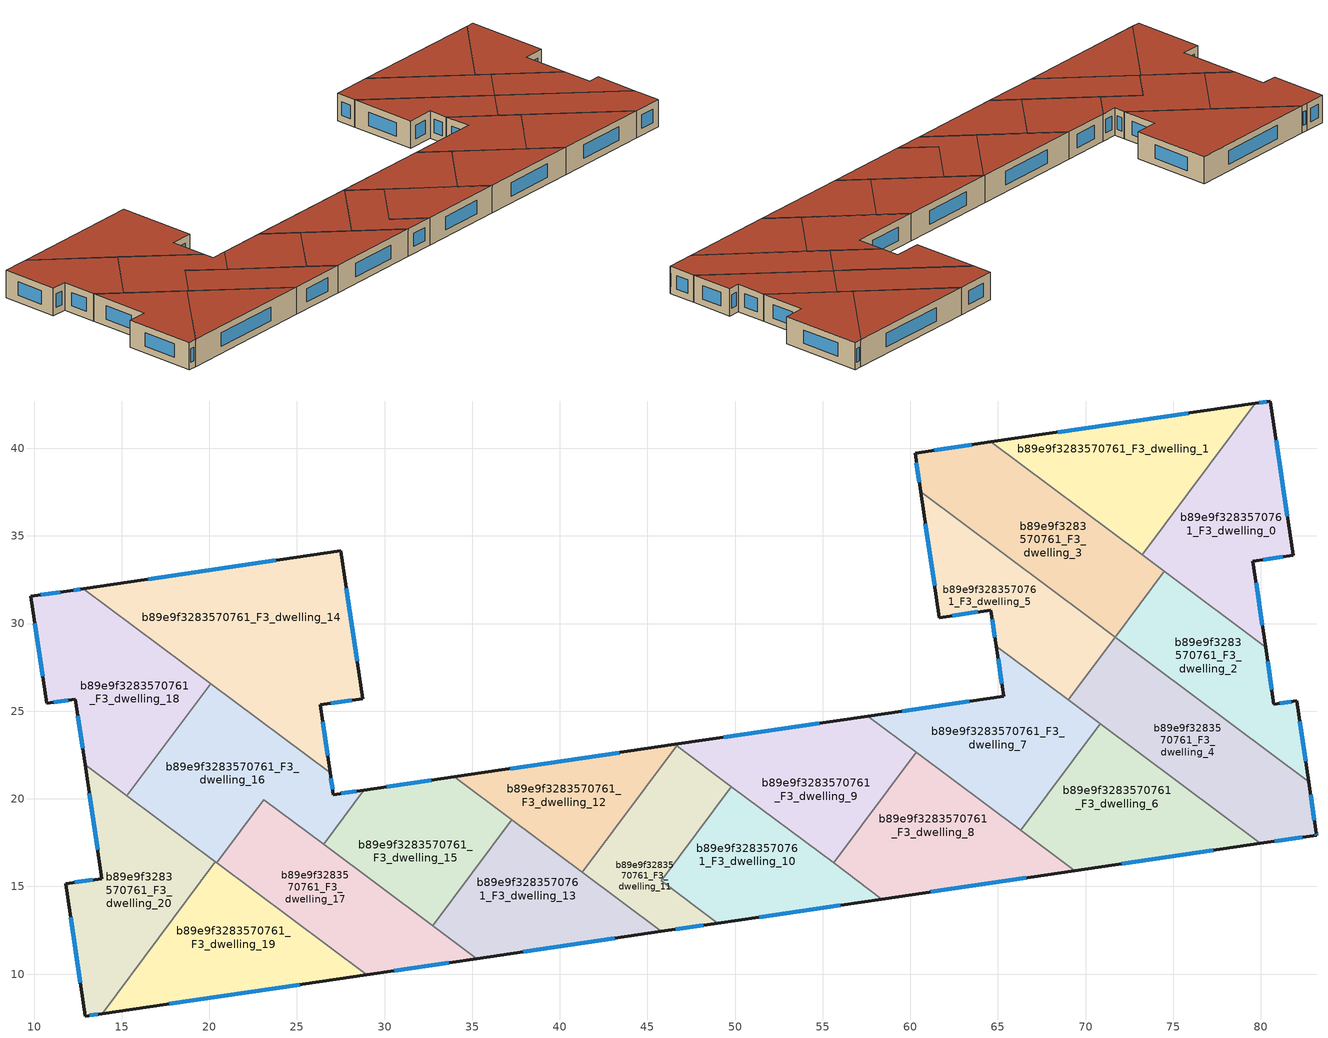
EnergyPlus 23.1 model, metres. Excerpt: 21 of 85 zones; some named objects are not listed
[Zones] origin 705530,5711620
b89e9f3283570761_F3_dwelling_0
 floor to b89e9f3283570761_F2_dwelling_0 (EU_floor_Construction): 80.55,42.7 81.84,33.9 79.54,33.56 80.27,28.66 73.22,33.92 79.68,42.57 z9
 wall outside (EU_wall_Construction): 80.27,28.66 79.54,33.56 81.84,33.9 80.55,42.7 79.68,42.57 z9:12
 wall to b89e9f3283570761_F3_dwelling_1 (EU_wall_Construction): 79.68,42.57 73.22,33.92 z9:12
 wall to b89e9f3283570761_F3_dwelling_2 (EU_wall_Construction): 74.49,32.98 80.27,28.66 z9:12
 wall to b89e9f3283570761_F3_dwelling_3 (EU_wall_Construction): 73.22,33.92 74.49,32.98 z9:12
 window (EU_Window_Construction): 80.33,42.67 79.9,42.61 / 81.51,36.13 80.87,40.48 / 80.12,33.65 81.26,33.81 / 80.08,29.9 79.73,32.32 z9.76:11.24
 roof outside (EU_roof_Construction): 80.27,28.66 79.54,33.56 81.84,33.9 80.55,42.7 79.68,42.57 73.22,33.92 z12
b89e9f3283570761_F3_dwelling_1
 floor to b89e9f3283570761_F2_dwelling_1 (EU_floor_Construction): 79.68,42.57 73.22,33.92 64.59,40.36 z9
 wall outside (EU_wall_Construction): 79.68,42.57 64.59,40.36 z9:12
 wall to b89e9f3283570761_F3_dwelling_3 (EU_wall_Construction): 64.59,40.36 73.22,33.92 z9:12
 window (EU_Window_Construction): 75.86,42.02 68.41,40.92 z9.76:11.24
 roof outside (EU_roof_Construction): 73.22,33.92 79.68,42.57 64.59,40.36 z12
b89e9f3283570761_F3_dwelling_10
 floor to b89e9f3283570761_F2_dwelling_10 (EU_floor_Construction): 58.38,14.29 49.01,12.91 45.78,15.32 49.79,20.7 z9
 wall outside (EU_wall_Construction): 49.01,12.91 58.38,14.29 z9:12
 wall to b89e9f3283570761_F3_dwelling_11 (EU_wall_Construction): 49.79,20.7 45.78,15.32 49.01,12.91 z9:12
 wall to b89e9f3283570761_F3_dwelling_9 (EU_wall_Construction): 55.62,16.34 49.79,20.7 z9:12
 wall to b89e9f3283570761_F3_dwelling_8 (EU_wall_Construction): 58.38,14.29 55.62,16.34 z9:12
 window (EU_Window_Construction): 51.37,13.26 56.01,13.94 z9.76:11.24
 roof outside (EU_roof_Construction): 58.38,14.29 49.79,20.7 45.78,15.32 49.01,12.91 z12
b89e9f3283570761_F3_dwelling_11
 floor to b89e9f3283570761_F2_dwelling_11 (EU_floor_Construction): 49.79,20.7 45.78,15.32 49.01,12.91 45.79,12.44 41.29,15.8 46.67,23.02 z9
 wall outside (EU_wall_Construction): 45.79,12.44 49.01,12.91 z9:12
 wall to b89e9f3283570761_F3_dwelling_12 (EU_wall_Construction): 46.67,23.02 41.29,15.8 z9:12
 wall to b89e9f3283570761_F3_dwelling_13 (EU_wall_Construction): 41.29,15.8 45.79,12.44 z9:12
 wall to b89e9f3283570761_F3_dwelling_9 (EU_wall_Construction): 49.79,20.7 46.67,23.02 z9:12
 window (EU_Window_Construction): 46.61,12.56 48.19,12.79 z9.76:11.24
 roof outside (EU_roof_Construction): 49.01,12.91 45.78,15.32 49.79,20.7 46.67,23.02 41.29,15.8 45.79,12.44 z12
b89e9f3283570761_F3_dwelling_12
 floor to b89e9f3283570761_F2_dwelling_12 (EU_floor_Construction): 46.67,23.02 41.29,15.8 33.98,21.26 46.56,23.1 z9
 wall outside (EU_wall_Construction): 46.56,23.1 33.98,21.26 z9:12
 wall to b89e9f3283570761_F3_dwelling_15 (EU_wall_Construction): 33.98,21.26 37.27,18.8 z9:12
 wall to b89e9f3283570761_F3_dwelling_13 (EU_wall_Construction): 37.27,18.8 41.28,15.8 z9:12
 wall to b89e9f3283570761_F3_dwelling_9 (EU_wall_Construction): 46.67,23.02 46.56,23.1 z9:12
 window (EU_Window_Construction): 43.38,22.64 37.16,21.72 z9.76:11.24
 roof outside (EU_roof_Construction): 41.29,15.8 46.67,23.02 46.56,23.1 33.98,21.26 z12
b89e9f3283570761_F3_dwelling_13
 floor to b89e9f3283570761_F2_dwelling_13 (EU_floor_Construction): 45.79,12.44 35.26,10.89 32.76,12.76 37.27,18.8 z9
 wall outside (EU_wall_Construction): 35.26,10.89 45.79,12.44 z9:12
 wall to b89e9f3283570761_F3_dwelling_15 (EU_wall_Construction): 37.27,18.8 32.76,12.76 z9:12
 wall to b89e9f3283570761_F3_dwelling_17 (EU_wall_Construction): 32.76,12.76 35.26,10.89 z9:12
 window (EU_Window_Construction): 37.93,11.28 43.13,12.05 z9.76:11.24
 roof outside (EU_roof_Construction): 45.79,12.44 37.27,18.8 32.76,12.76 35.26,10.89 z12
b89e9f3283570761_F3_dwelling_14
 floor to b89e9f3283570761_F2_dwelling_14 (EU_floor_Construction): 27.5,34.15 28.74,25.72 26.32,25.37 26.89,21.49 12.82,32 z9
 wall outside (EU_wall_Construction): 26.89,21.49 26.32,25.37 28.74,25.72 27.5,34.15 12.82,32 z9:12
 wall to b89e9f3283570761_F3_dwelling_18 (EU_wall_Construction): 12.82,32 20.08,26.57 z9:12
 wall to b89e9f3283570761_F3_dwelling_16 (EU_wall_Construction): 20.08,26.57 26.89,21.49 z9:12
 window (EU_Window_Construction): 28.43,27.85 27.81,32.02 / 26.93,25.46 28.13,25.63 / 26.75,22.47 26.46,24.39 / 23.79,33.6 16.53,32.54 z9.76:11.24
 roof outside (EU_roof_Construction): 26.89,21.49 26.32,25.37 28.74,25.72 27.5,34.15 12.82,32 z12
b89e9f3283570761_F3_dwelling_15
 floor to b89e9f3283570761_F2_dwelling_15 (EU_floor_Construction): 37.27,18.8 32.76,12.76 26.52,17.42 28.82,20.5 33.98,21.26 z9
 wall outside (EU_wall_Construction): 33.98,21.26 28.82,20.5 z9:12
 wall to b89e9f3283570761_F3_dwelling_16 (EU_wall_Construction): 28.82,20.5 26.52,17.42 z9:12
 wall to b89e9f3283570761_F3_dwelling_17 (EU_wall_Construction): 26.52,17.42 32.76,12.76 z9:12
 window (EU_Window_Construction): 32.68,21.07 30.13,20.69 z9.76:11.24
 roof outside (EU_roof_Construction): 32.76,12.76 37.27,18.8 33.98,21.26 28.82,20.5 26.52,17.42 z12
b89e9f3283570761_F3_dwelling_16
 floor to b89e9f3283570761_F2_dwelling_16 (EU_floor_Construction): 26.89,21.49 27.08,20.24 28.82,20.5 26.52,17.42 23.12,19.96 20.43,16.35 15.3,20.17 20.08,26.58 z9
 wall outside (EU_wall_Construction): 28.82,20.5 27.08,20.24 26.89,21.49 z9:12
 wall to b89e9f3283570761_F3_dwelling_17 (EU_wall_Construction): 20.43,16.35 23.12,19.96 26.52,17.42 z9:12
 wall to b89e9f3283570761_F3_dwelling_18 (EU_wall_Construction): 20.08,26.58 15.3,20.17 z9:12
 wall to b89e9f3283570761_F3_dwelling_20 (EU_wall_Construction): 15.3,20.17 20.35,16.4 z9:12
 wall to b89e9f3283570761_F3_dwelling_19 (EU_wall_Construction): 20.35,16.4 20.43,16.35 z9:12
 window (EU_Window_Construction): 27.03,20.56 26.94,21.17 / 28.38,20.44 27.52,20.31 z9.76:11.24
 roof outside (EU_roof_Construction): 26.52,17.42 28.82,20.5 27.08,20.24 26.89,21.49 20.08,26.58 15.3,20.17 20.43,16.35 23.12,19.96 z12
b89e9f3283570761_F3_dwelling_17
 floor to b89e9f3283570761_F2_dwelling_17 (EU_floor_Construction): 35.26,10.89 28.97,9.97 20.43,16.35 23.12,19.96 z9
 wall outside (EU_wall_Construction): 28.97,9.97 35.26,10.89 z9:12
 wall to b89e9f3283570761_F3_dwelling_19 (EU_wall_Construction): 20.43,16.35 28.97,9.97 z9:12
 window (EU_Window_Construction): 30.56,10.2 33.67,10.66 z9.76:11.24
 roof outside (EU_roof_Construction): 35.26,10.89 23.12,19.96 20.43,16.35 28.97,9.97 z12
b89e9f3283570761_F3_dwelling_18
 floor to b89e9f3283570761_F2_dwelling_18 (EU_floor_Construction): 20.08,26.58 15.3,20.17 12.91,21.96 12.36,25.68 10.72,25.45 9.82,31.55 12.07,31.89 12.82,32 z9
 wall outside (EU_wall_Construction): 12.82,32 12.07,31.89 9.82,31.55 10.72,25.45 12.36,25.68 12.91,21.96 z9:12
 wall to b89e9f3283570761_F3_dwelling_20 (EU_wall_Construction): 12.91,21.96 15.3,20.18 z9:12
 window (EU_Window_Construction): 11.13,25.51 11.95,25.62 / 10.05,30.01 10.49,26.99 / 11.5,31.8 10.39,31.63 / 12.63,31.97 12.26,31.91 / 12.5,24.74 12.77,22.9 z9.76:11.24
 roof outside (EU_roof_Construction): 15.3,20.17 20.08,26.58 12.82,32 12.07,31.89 9.82,31.55 10.72,25.45 12.36,25.68 12.91,21.96 z12
b89e9f3283570761_F3_dwelling_19
 floor to b89e9f3283570761_F2_dwelling_19 (EU_floor_Construction): 28.97,9.97 13.89,7.75 20.35,16.41 z9
 wall outside (EU_wall_Construction): 13.89,7.75 28.97,9.97 z9:12
 wall to b89e9f3283570761_F3_dwelling_20 (EU_wall_Construction): 20.35,16.41 13.89,7.75 z9:12
 window (EU_Window_Construction): 17.71,8.31 25.16,9.41 z9.76:11.24
 roof outside (EU_roof_Construction): 28.97,9.97 20.35,16.41 13.89,7.75 z12
b89e9f3283570761_F3_dwelling_2
 floor to b89e9f3283570761_F2_dwelling_2 (EU_floor_Construction): 80.27,28.66 80.75,25.4 82.05,25.6 82.73,20.98 71.69,29.23 74.49,32.98 z9
 wall outside (EU_wall_Construction): 82.73,20.98 82.05,25.6 80.75,25.4 80.27,28.66 z9:12
 wall to b89e9f3283570761_F3_dwelling_4 (EU_wall_Construction): 71.69,29.23 82.73,20.98 z9:12
 wall to b89e9f3283570761_F3_dwelling_3 (EU_wall_Construction): 74.49,32.98 71.69,29.23 z9:12
 window (EU_Window_Construction): 80.63,26.23 80.39,27.84 / 81.72,25.55 81.08,25.45 / 82.56,22.15 82.23,24.43 z9.76:11.24
 roof outside (EU_roof_Construction): 82.73,20.98 82.05,25.6 80.75,25.4 80.27,28.66 74.49,32.98 71.69,29.23 z12
b89e9f3283570761_F3_dwelling_20
 floor to b89e9f3283570761_F2_dwelling_20 (EU_floor_Construction): 20.35,16.41 13.89,7.75 12.93,7.61 11.82,15.16 13.88,15.46 12.91,21.96 z9
 wall outside (EU_wall_Construction): 12.91,21.96 13.88,15.46 11.82,15.16 12.93,7.61 13.89,7.75 z9:12
 window (EU_Window_Construction): 13.17,7.65 13.65,7.72 / 12.1,13.25 12.65,9.52 / 13.36,15.38 12.34,15.23 / 13.16,20.31 13.63,17.1 z9.76:11.24
 roof outside (EU_roof_Construction): 13.89,7.75 20.35,16.41 12.91,21.96 13.88,15.46 11.82,15.16 12.93,7.61 z12
b89e9f3283570761_F3_dwelling_3
 floor to b89e9f3283570761_F2_dwelling_3 (EU_floor_Construction): 74.49,32.98 71.69,29.23 60.6,37.51 60.27,39.73 64.59,40.36 z9
 wall outside (EU_wall_Construction): 64.59,40.36 60.27,39.73 60.6,37.51 z9:12
 wall to b89e9f3283570761_F3_dwelling_5 (EU_wall_Construction): 60.6,37.51 70.3,30.26 71.68,29.22 z9:12
 window (EU_Window_Construction): 60.35,39.17 60.51,38.07 / 63.5,40.2 61.36,39.89 z9.76:11.24
 roof outside (EU_roof_Construction): 71.69,29.23 74.49,32.98 64.59,40.36 60.27,39.73 60.6,37.51 z12
b89e9f3283570761_F3_dwelling_4
 floor to b89e9f3283570761_F2_dwelling_4 (EU_floor_Construction): 82.73,20.98 83.17,18.03 83.18,17.93 79.97,17.46 69.01,25.64 71.69,29.23 z9
 wall outside (EU_wall_Construction): 79.97,17.46 83.18,17.93 83.17,18.03 82.73,20.98 z9:12
 wall to b89e9f3283570761_F3_dwelling_6 (EU_wall_Construction): 70.82,24.29 79.97,17.46 z9:12
 wall to b89e9f3283570761_F3_dwelling_5 (EU_wall_Construction): 71.68,29.22 69.01,25.64 z9:12
 wall to b89e9f3283570761_F3_dwelling_7 (EU_wall_Construction): 69.01,25.64 70.82,24.29 z9:12
 window (EU_Window_Construction): 83.06,18.78 82.84,20.24 / 83.18,17.96 83.17,18.01 / 80.78,17.58 82.37,17.81 z9.76:11.24
 roof outside (EU_roof_Construction): 83.18,17.93 83.17,18.03 82.73,20.98 71.69,29.23 69.01,25.64 79.97,17.46 z12
b89e9f3283570761_F3_dwelling_5
 floor to b89e9f3283570761_F2_dwelling_5 (EU_floor_Construction): 70.3,30.26 71.69,29.22 69.01,25.64 64.91,28.71 64.6,30.77 61.65,30.34 60.6,37.51 z9
 wall outside (EU_wall_Construction): 60.6,37.51 61.65,30.34 64.6,30.77 64.91,28.71 z9:12
 wall to b89e9f3283570761_F3_dwelling_7 (EU_wall_Construction): 64.91,28.71 69.01,25.64 z9:12
 window (EU_Window_Construction): 64.68,30.25 64.83,29.23 / 62.4,30.45 63.85,30.66 / 60.86,35.7 61.38,32.15 z9.76:11.24
 roof outside (EU_roof_Construction): 69.01,25.64 71.69,29.22 70.3,30.26 60.6,37.51 61.65,30.34 64.6,30.77 64.91,28.71 z12
b89e9f3283570761_F3_dwelling_6
 floor to b89e9f3283570761_F2_dwelling_6 (EU_floor_Construction): 79.97,17.46 69.39,15.9 66.29,18.22 70.82,24.29 z9
 wall outside (EU_wall_Construction): 69.39,15.9 79.97,17.46 z9:12
 wall to b89e9f3283570761_F3_dwelling_7 (EU_wall_Construction): 70.82,24.29 66.29,18.22 z9:12
 wall to b89e9f3283570761_F3_dwelling_8 (EU_wall_Construction): 66.29,18.22 69.39,15.9 z9:12
 window (EU_Window_Construction): 72.07,16.3 77.3,17.06 z9.76:11.24
 roof outside (EU_roof_Construction): 79.97,17.46 70.82,24.29 66.29,18.22 69.39,15.9 z12
b89e9f3283570761_F3_dwelling_7
 floor to b89e9f3283570761_F2_dwelling_7 (EU_floor_Construction): 70.82,24.29 66.29,18.22 57.58,24.72 65.33,25.86 64.91,28.71 z9
 wall outside (EU_wall_Construction): 64.91,28.71 65.33,25.86 57.58,24.72 z9:12
 wall to b89e9f3283570761_F3_dwelling_9 (EU_wall_Construction): 57.58,24.72 60.34,22.66 z9:12
 wall to b89e9f3283570761_F3_dwelling_8 (EU_wall_Construction): 60.34,22.66 66.29,18.22 z9:12
 window (EU_Window_Construction): 65.01,27.99 65.22,26.58 / 63.37,25.57 59.54,25.01 z9.76:11.24
 roof outside (EU_roof_Construction): 66.29,18.22 70.82,24.29 64.91,28.71 65.33,25.86 57.58,24.72 z12
b89e9f3283570761_F3_dwelling_8
 floor to b89e9f3283570761_F2_dwelling_8 (EU_floor_Construction): 69.39,15.9 58.38,14.29 55.62,16.34 60.33,22.66 z9
 wall outside (EU_wall_Construction): 58.38,14.29 69.39,15.9 z9:12
 wall to b89e9f3283570761_F3_dwelling_9 (EU_wall_Construction): 60.33,22.66 55.62,16.34 z9:12
 window (EU_Window_Construction): 61.16,14.69 66.6,15.49 z9.76:11.24
 roof outside (EU_roof_Construction): 69.39,15.9 60.33,22.66 55.62,16.34 58.38,14.29 z12
b89e9f3283570761_F3_dwelling_9
 floor to b89e9f3283570761_F2_dwelling_9 (EU_floor_Construction): 60.33,22.66 55.62,16.34 46.56,23.1 57.58,24.72 z9
 wall outside (EU_wall_Construction): 57.58,24.72 46.56,23.1 z9:12
 window (EU_Window_Construction): 54.79,24.31 49.35,23.51 z9.76:11.24
 roof outside (EU_roof_Construction): 55.62,16.34 60.33,22.66 57.58,24.72 46.56,23.1 z12
[Building]
EU S2 Campaign: North Axis=0; Terrain=City; Solar Distribution=FullExterior
[Site:Location]
London: Latitude=51.5; Longitude=-0.5; Time Zone=0; Elevation=25
[SizingPeriod:WeatherFileDays]
AnnualSizingPeriod: Begin Month=1; Begin Day of Month=1; End Month=12; End Day of Month=31; Day of Week for Start Day=Monday; Use Weather File Daylight Saving Period=No; Use Weather File Rain and Snow Indicators=No
[MATERIAL]
EU_InternalMass_Material: Roughness=MediumRough; Thickness=0.1; Conductivity=1; Density=1800; Specific Heat=900; Thermal Absorptance=0.9; Solar Absorptance=0.7; Visible Absorptance=0.7
[MATERIAL:NOMASS] Roughness=MediumRough; Thermal Absorptance=0.9; Solar Absorptance=0.7; Visible Absorptance=0.7
Name | Thermal Resistance
EU_wall_NoMass | 0.655885
EU_roof_NoMass | 2.70553
EU_floor_NoMass | 2.16442
[WINDOWMATERIAL:SIMPLEGLAZINGSYSTEM]
EU_Window_SimpleGlazing: UFactor=2.91071; Solar Heat Gain Coefficient=0.76; Visible Transmittance=0.76
[CONSTRUCTION]
EU_wall_Construction: EU_wall_NoMass
EU_roof_Construction: EU_roof_NoMass
EU_floor_Construction: EU_floor_NoMass
EU_Window_Construction: EU_Window_SimpleGlazing
EU_InternalMass_Construction: EU_InternalMass_Material
[ZONE] Type=1; Multiplier=1; Ceiling Height=autocalculate; Floor Area=autocalculate; Part of Total Floor Area=Yes
Name | Volume
b89e9f3283570761_F3_dwelling_0 | 174.327
b89e9f3283570761_F3_dwelling_1 | 174.316
b89e9f3283570761_F3_dwelling_10 | 148.386
b89e9f3283570761_F3_dwelling_11 | 125.028
b89e9f3283570761_F3_dwelling_12 | 125.012
b89e9f3283570761_F3_dwelling_13 | 155.695
b89e9f3283570761_F3_dwelling_14 | 293.762
b89e9f3283570761_F3_dwelling_15 | 155.704
b89e9f3283570761_F3_dwelling_16 | 195.464
b89e9f3283570761_F3_dwelling_17 | 174.323
b89e9f3283570761_F3_dwelling_18 | 195.461
b89e9f3283570761_F3_dwelling_19 | 174.329
b89e9f3283570761_F3_dwelling_2 | 149.977
b89e9f3283570761_F3_dwelling_20 | 174.321
b89e9f3283570761_F3_dwelling_3 | 198.524
b89e9f3283570761_F3_dwelling_4 | 199.452
b89e9f3283570761_F3_dwelling_5 | 150.392
b89e9f3283570761_F3_dwelling_6 | 173.719
b89e9f3283570761_F3_dwelling_7 | 173.716
b89e9f3283570761_F3_dwelling_8 | 174.324
b89e9f3283570761_F3_dwelling_9 | 174.305
[INTERNALMASS] Construction=EU_InternalMass_Construction
Name | Zone or ZoneList | Surface Area
b89e9f3283570761_F3_dwelling_0_EU_InternalMass | b89e9f3283570761_F3_dwelling_0 | 58.1088
b89e9f3283570761_F3_dwelling_1_EU_InternalMass | b89e9f3283570761_F3_dwelling_1 | 58.1073
b89e9f3283570761_F3_dwelling_2_EU_InternalMass | b89e9f3283570761_F3_dwelling_2 | 50.0302
b89e9f3283570761_F3_dwelling_3_EU_InternalMass | b89e9f3283570761_F3_dwelling_3 | 66.1739
b89e9f3283570761_F3_dwelling_4_EU_InternalMass | b89e9f3283570761_F3_dwelling_4 | 66.4837
b89e9f3283570761_F3_dwelling_5_EU_InternalMass | b89e9f3283570761_F3_dwelling_5 | 50.1363
b89e9f3283570761_F3_dwelling_6_EU_InternalMass | b89e9f3283570761_F3_dwelling_6 | 57.9041
b89e9f3283570761_F3_dwelling_7_EU_InternalMass | b89e9f3283570761_F3_dwelling_7 | 57.9049
b89e9f3283570761_F3_dwelling_8_EU_InternalMass | b89e9f3283570761_F3_dwelling_8 | 58.1085
b89e9f3283570761_F3_dwelling_9_EU_InternalMass | b89e9f3283570761_F3_dwelling_9 | 58.104
b89e9f3283570761_F3_dwelling_10_EU_InternalMass | b89e9f3283570761_F3_dwelling_10 | 49.4636
b89e9f3283570761_F3_dwelling_11_EU_InternalMass | b89e9f3283570761_F3_dwelling_11 | 41.6757
b89e9f3283570761_F3_dwelling_12_EU_InternalMass | b89e9f3283570761_F3_dwelling_12 | 41.6721
b89e9f3283570761_F3_dwelling_13_EU_InternalMass | b89e9f3283570761_F3_dwelling_13 | 51.8978
b89e9f3283570761_F3_dwelling_14_EU_InternalMass | b89e9f3283570761_F3_dwelling_14 | 97.9169
b89e9f3283570761_F3_dwelling_15_EU_InternalMass | b89e9f3283570761_F3_dwelling_15 | 51.9023
b89e9f3283570761_F3_dwelling_16_EU_InternalMass | b89e9f3283570761_F3_dwelling_16 | 65.1546
b89e9f3283570761_F3_dwelling_17_EU_InternalMass | b89e9f3283570761_F3_dwelling_17 | 58.1075
b89e9f3283570761_F3_dwelling_18_EU_InternalMass | b89e9f3283570761_F3_dwelling_18 | 65.1526
b89e9f3283570761_F3_dwelling_19_EU_InternalMass | b89e9f3283570761_F3_dwelling_19 | 58.1125
b89e9f3283570761_F3_dwelling_20_EU_InternalMass | b89e9f3283570761_F3_dwelling_20 | 58.1061
[OTHEREQUIPMENT] Fuel Type=Electricity; Design Level Calculation Method=Watts/Area; Power per Zone Floor Area=1; Fraction Latent=0; Fraction Radiant=0; Fraction Lost=0; Carbon Dioxide Generation Rate=0; EndUse Subcategory=EU_Step8_InternalGains
Name | Zone or ZoneList or Space or SpaceList | Schedule
EU_Step8_InternalGain_b89e9f3283570761_F3_dwelling_0_f000 | b89e9f3283570761_F3_dwelling_0 | EU_Step8_GainSchedule_b89e9f3283570761_F3_dwelling_0_f000
EU_Step8_InternalGain_b89e9f3283570761_F3_dwelling_1_f000 | b89e9f3283570761_F3_dwelling_1 | EU_Step8_GainSchedule_b89e9f3283570761_F3_dwelling_1_f000
EU_Step8_InternalGain_b89e9f3283570761_F3_dwelling_2_f000 | b89e9f3283570761_F3_dwelling_2 | EU_Step8_GainSchedule_b89e9f3283570761_F3_dwelling_2_f000
EU_Step8_InternalGain_b89e9f3283570761_F3_dwelling_3_f000 | b89e9f3283570761_F3_dwelling_3 | EU_Step8_GainSchedule_b89e9f3283570761_F3_dwelling_3_f000
EU_Step8_InternalGain_b89e9f3283570761_F3_dwelling_4_f000 | b89e9f3283570761_F3_dwelling_4 | EU_Step8_GainSchedule_b89e9f3283570761_F3_dwelling_4_f000
EU_Step8_InternalGain_b89e9f3283570761_F3_dwelling_5_f000 | b89e9f3283570761_F3_dwelling_5 | EU_Step8_GainSchedule_b89e9f3283570761_F3_dwelling_5_f000
EU_Step8_InternalGain_b89e9f3283570761_F3_dwelling_6_f000 | b89e9f3283570761_F3_dwelling_6 | EU_Step8_GainSchedule_b89e9f3283570761_F3_dwelling_6_f000
EU_Step8_InternalGain_b89e9f3283570761_F3_dwelling_7_f000 | b89e9f3283570761_F3_dwelling_7 | EU_Step8_GainSchedule_b89e9f3283570761_F3_dwelling_7_f000
EU_Step8_InternalGain_b89e9f3283570761_F3_dwelling_8_f000 | b89e9f3283570761_F3_dwelling_8 | EU_Step8_GainSchedule_b89e9f3283570761_F3_dwelling_8_f000
EU_Step8_InternalGain_b89e9f3283570761_F3_dwelling_9_f000 | b89e9f3283570761_F3_dwelling_9 | EU_Step8_GainSchedule_b89e9f3283570761_F3_dwelling_9_f000
EU_Step8_InternalGain_b89e9f3283570761_F3_dwelling_10_f000 | b89e9f3283570761_F3_dwelling_10 | EU_Step8_GainSchedule_b89e9f3283570761_F3_dwelling_10_f000
EU_Step8_InternalGain_b89e9f3283570761_F3_dwelling_11_f000 | b89e9f3283570761_F3_dwelling_11 | EU_Step8_GainSchedule_b89e9f3283570761_F3_dwelling_11_f000
EU_Step8_InternalGain_b89e9f3283570761_F3_dwelling_12_f000 | b89e9f3283570761_F3_dwelling_12 | EU_Step8_GainSchedule_b89e9f3283570761_F3_dwelling_12_f000
EU_Step8_InternalGain_b89e9f3283570761_F3_dwelling_13_f000 | b89e9f3283570761_F3_dwelling_13 | EU_Step8_GainSchedule_b89e9f3283570761_F3_dwelling_13_f000
EU_Step8_InternalGain_b89e9f3283570761_F3_dwelling_14_f000 | b89e9f3283570761_F3_dwelling_14 | EU_Step8_GainSchedule_b89e9f3283570761_F3_dwelling_14_f000
EU_Step8_InternalGain_b89e9f3283570761_F3_dwelling_15_f000 | b89e9f3283570761_F3_dwelling_15 | EU_Step8_GainSchedule_b89e9f3283570761_F3_dwelling_15_f000
EU_Step8_InternalGain_b89e9f3283570761_F3_dwelling_16_f000 | b89e9f3283570761_F3_dwelling_16 | EU_Step8_GainSchedule_b89e9f3283570761_F3_dwelling_16_f000
EU_Step8_InternalGain_b89e9f3283570761_F3_dwelling_17_f000 | b89e9f3283570761_F3_dwelling_17 | EU_Step8_GainSchedule_b89e9f3283570761_F3_dwelling_17_f000
EU_Step8_InternalGain_b89e9f3283570761_F3_dwelling_18_f000 | b89e9f3283570761_F3_dwelling_18 | EU_Step8_GainSchedule_b89e9f3283570761_F3_dwelling_18_f000
EU_Step8_InternalGain_b89e9f3283570761_F3_dwelling_19_f000 | b89e9f3283570761_F3_dwelling_19 | EU_Step8_GainSchedule_b89e9f3283570761_F3_dwelling_19_f000
EU_Step8_InternalGain_b89e9f3283570761_F3_dwelling_20_f000 | b89e9f3283570761_F3_dwelling_20 | EU_Step8_GainSchedule_b89e9f3283570761_F3_dwelling_20_f000
[ZONEVENTILATION:DESIGNFLOWRATE] Schedule=EU_AlwaysOn; Design Flow Rate Calculation Method=AirChanges/Hour; Air Changes per Hour=0.462017; Ventilation Type=Natural; Fan Pressure Rise=0; Fan Total Efficiency=1; Constant Term Coefficient=1; Temperature Term Coefficient=0; Velocity Term Coefficient=0; Velocity Squared Term Coefficient=0; Minimum Indoor Temperature=-100; Maximum Indoor Temperature=100; Delta Temperature=-100; Minimum Outdoor Temperature=-100; Maximum Outdoor Temperature=100; Maximum Wind Speed=40
Name | Zone or ZoneList or Space or SpaceList
EU_ConstantAir_b89e9f3283570761_F3_dwelling_0 | b89e9f3283570761_F3_dwelling_0
EU_ConstantAir_b89e9f3283570761_F3_dwelling_1 | b89e9f3283570761_F3_dwelling_1
EU_ConstantAir_b89e9f3283570761_F3_dwelling_2 | b89e9f3283570761_F3_dwelling_2
EU_ConstantAir_b89e9f3283570761_F3_dwelling_3 | b89e9f3283570761_F3_dwelling_3
EU_ConstantAir_b89e9f3283570761_F3_dwelling_4 | b89e9f3283570761_F3_dwelling_4
EU_ConstantAir_b89e9f3283570761_F3_dwelling_5 | b89e9f3283570761_F3_dwelling_5
EU_ConstantAir_b89e9f3283570761_F3_dwelling_6 | b89e9f3283570761_F3_dwelling_6
EU_ConstantAir_b89e9f3283570761_F3_dwelling_7 | b89e9f3283570761_F3_dwelling_7
EU_ConstantAir_b89e9f3283570761_F3_dwelling_8 | b89e9f3283570761_F3_dwelling_8
EU_ConstantAir_b89e9f3283570761_F3_dwelling_9 | b89e9f3283570761_F3_dwelling_9
EU_ConstantAir_b89e9f3283570761_F3_dwelling_10 | b89e9f3283570761_F3_dwelling_10
EU_ConstantAir_b89e9f3283570761_F3_dwelling_11 | b89e9f3283570761_F3_dwelling_11
EU_ConstantAir_b89e9f3283570761_F3_dwelling_12 | b89e9f3283570761_F3_dwelling_12
EU_ConstantAir_b89e9f3283570761_F3_dwelling_13 | b89e9f3283570761_F3_dwelling_13
EU_ConstantAir_b89e9f3283570761_F3_dwelling_14 | b89e9f3283570761_F3_dwelling_14
EU_ConstantAir_b89e9f3283570761_F3_dwelling_15 | b89e9f3283570761_F3_dwelling_15
EU_ConstantAir_b89e9f3283570761_F3_dwelling_16 | b89e9f3283570761_F3_dwelling_16
EU_ConstantAir_b89e9f3283570761_F3_dwelling_17 | b89e9f3283570761_F3_dwelling_17
EU_ConstantAir_b89e9f3283570761_F3_dwelling_18 | b89e9f3283570761_F3_dwelling_18
EU_ConstantAir_b89e9f3283570761_F3_dwelling_19 | b89e9f3283570761_F3_dwelling_19
EU_ConstantAir_b89e9f3283570761_F3_dwelling_20 | b89e9f3283570761_F3_dwelling_20
[HVACTEMPLATE:ZONE:IDEALLOADSAIRSYSTEM] System Availability Schedule=EU_AlwaysOn; Maximum Heating Supply Air Temperature=50; Minimum Cooling Supply Air Temperature=13; Maximum Heating Supply Air Humidity Ratio=0.0156; Minimum Cooling Supply Air Humidity Ratio=0.0077; Heating Limit=NoLimit; Cooling Limit=NoLimit; Heating Availability Schedule=EU_AlwaysOn; Cooling Availability Schedule=EU_CoolingOff; Dehumidification Control Type=ConstantSensibleHeatRatio; Cooling Sensible Heat Ratio=0.7; Dehumidification Setpoint=60; Humidification Control Type=None; Humidification Setpoint=30; Outdoor Air Method=None; Outdoor Air Flow Rate per Person=0.00944; Outdoor Air Flow Rate per Zone Floor Area=0; Outdoor Air Flow Rate per Zone=0; Demand Controlled Ventilation Type=None; Outdoor Air Economizer Type=NoEconomizer; Heat Recovery Type=None; Sensible Heat Recovery Effectiveness=0.7; Latent Heat Recovery Effectiveness=0.65
Name | Template Thermostat
b89e9f3283570761_F3_dwelling_0 | EU_HeatOnly_b89e9f3283570761_F3_dwelling_0
b89e9f3283570761_F3_dwelling_1 | EU_HeatOnly_b89e9f3283570761_F3_dwelling_1
b89e9f3283570761_F3_dwelling_2 | EU_HeatOnly_b89e9f3283570761_F3_dwelling_2
b89e9f3283570761_F3_dwelling_3 | EU_HeatOnly_b89e9f3283570761_F3_dwelling_3
b89e9f3283570761_F3_dwelling_4 | EU_HeatOnly_b89e9f3283570761_F3_dwelling_4
b89e9f3283570761_F3_dwelling_5 | EU_HeatOnly_b89e9f3283570761_F3_dwelling_5
b89e9f3283570761_F3_dwelling_6 | EU_HeatOnly_b89e9f3283570761_F3_dwelling_6
b89e9f3283570761_F3_dwelling_7 | EU_HeatOnly_b89e9f3283570761_F3_dwelling_7
b89e9f3283570761_F3_dwelling_8 | EU_HeatOnly_b89e9f3283570761_F3_dwelling_8
b89e9f3283570761_F3_dwelling_9 | EU_HeatOnly_b89e9f3283570761_F3_dwelling_9
b89e9f3283570761_F3_dwelling_10 | EU_HeatOnly_b89e9f3283570761_F3_dwelling_10
b89e9f3283570761_F3_dwelling_11 | EU_HeatOnly_b89e9f3283570761_F3_dwelling_11
b89e9f3283570761_F3_dwelling_12 | EU_HeatOnly_b89e9f3283570761_F3_dwelling_12
b89e9f3283570761_F3_dwelling_13 | EU_HeatOnly_b89e9f3283570761_F3_dwelling_13
b89e9f3283570761_F3_dwelling_14 | EU_HeatOnly_b89e9f3283570761_F3_dwelling_14
b89e9f3283570761_F3_dwelling_15 | EU_HeatOnly_b89e9f3283570761_F3_dwelling_15
b89e9f3283570761_F3_dwelling_16 | EU_HeatOnly_b89e9f3283570761_F3_dwelling_16
b89e9f3283570761_F3_dwelling_17 | EU_HeatOnly_b89e9f3283570761_F3_dwelling_17
b89e9f3283570761_F3_dwelling_18 | EU_HeatOnly_b89e9f3283570761_F3_dwelling_18
b89e9f3283570761_F3_dwelling_19 | EU_HeatOnly_b89e9f3283570761_F3_dwelling_19
b89e9f3283570761_F3_dwelling_20 | EU_HeatOnly_b89e9f3283570761_F3_dwelling_20
[SIZING:ZONE] Zone Cooling Design Supply Air Temperature Input Method=SupplyAirTemperature; Zone Cooling Design Supply Air Temperature=13; Zone Heating Design Supply Air Temperature Input Method=SupplyAirTemperature; Zone Heating Design Supply Air Temperature=50; Zone Cooling Design Supply Air Humidity Ratio=0.008; Zone Heating Design Supply Air Humidity Ratio=0.008; Cooling Design Air Flow Method=DesignDay; Cooling Design Air Flow Rate=0; Cooling Minimum Air Flow per Zone Floor Area=0.000762; Cooling Minimum Air Flow=0; Cooling Minimum Air Flow Fraction=0.2; Heating Design Air Flow Method=DesignDay; Heating Design Air Flow Rate=0; Heating Maximum Air Flow per Zone Floor Area=0.002032; Heating Maximum Air Flow=0.141576; Heating Maximum Air Flow Fraction=0.3; Account for Dedicated Outdoor Air System=No; Dedicated Outdoor Air System Control Strategy=NeutralSupplyAir; Dedicated Outdoor Air Low Setpoint Temperature for Design=autosize; Dedicated Outdoor Air High Setpoint Temperature for Design=autosize; Zone Load Sizing Method=Sensible Load Only No Latent Load; Zone Latent Cooling Design Supply Air Humidity Ratio Input Method=HumidityRatioDifference; Zone Cooling Design Supply Air Humidity Ratio Difference=0.005; Zone Latent Heating Design Supply Air Humidity Ratio Input Method=HumidityRatioDifference; Zone Humidification Design Supply Air Humidity Ratio Difference=0.005
b89e9f3283570761_F3_dwelling_0; b89e9f3283570761_F3_dwelling_1; b89e9f3283570761_F3_dwelling_2; b89e9f3283570761_F3_dwelling_3; b89e9f3283570761_F3_dwelling_4; b89e9f3283570761_F3_dwelling_5; b89e9f3283570761_F3_dwelling_6; b89e9f3283570761_F3_dwelling_7; b89e9f3283570761_F3_dwelling_8; b89e9f3283570761_F3_dwelling_9; b89e9f3283570761_F3_dwelling_10; b89e9f3283570761_F3_dwelling_11; b89e9f3283570761_F3_dwelling_12; b89e9f3283570761_F3_dwelling_13; b89e9f3283570761_F3_dwelling_14; b89e9f3283570761_F3_dwelling_15; b89e9f3283570761_F3_dwelling_16; b89e9f3283570761_F3_dwelling_17; b89e9f3283570761_F3_dwelling_18; b89e9f3283570761_F3_dwelling_19; b89e9f3283570761_F3_dwelling_20
[SCHEDULE:CONSTANT]
Name | Hourly Value
EU_AlwaysOn | 1
EU_CoolingOff | 0
[SCHEDULE:FILE] Column Number=1; Rows to Skip at Top=0; Number of Hours of Data=8760; Column Separator=Comma; Interpolate to Timestep=No; Minutes per Item=60; Adjust Schedule for Daylight Savings=Yes
Name | File
EU_Step8_GainSchedule_b89e9f3283570761_F3_dwelling_0_f000 | ../../schedules/b89e9f3283570761/b89e9f3283570761_F3_dwelling_0_f000_gain.csv
EU_Step8_GainSchedule_b89e9f3283570761_F3_dwelling_1_f000 | ../../schedules/b89e9f3283570761/b89e9f3283570761_F3_dwelling_1_f000_gain.csv
EU_Step8_GainSchedule_b89e9f3283570761_F3_dwelling_2_f000 | ../../schedules/b89e9f3283570761/b89e9f3283570761_F3_dwelling_2_f000_gain.csv
EU_Step8_GainSchedule_b89e9f3283570761_F3_dwelling_3_f000 | ../../schedules/b89e9f3283570761/b89e9f3283570761_F3_dwelling_3_f000_gain.csv
EU_Step8_GainSchedule_b89e9f3283570761_F3_dwelling_4_f000 | ../../schedules/b89e9f3283570761/b89e9f3283570761_F3_dwelling_4_f000_gain.csv
EU_Step8_GainSchedule_b89e9f3283570761_F3_dwelling_5_f000 | ../../schedules/b89e9f3283570761/b89e9f3283570761_F3_dwelling_5_f000_gain.csv
EU_Step8_GainSchedule_b89e9f3283570761_F3_dwelling_6_f000 | ../../schedules/b89e9f3283570761/b89e9f3283570761_F3_dwelling_6_f000_gain.csv
EU_Step8_GainSchedule_b89e9f3283570761_F3_dwelling_7_f000 | ../../schedules/b89e9f3283570761/b89e9f3283570761_F3_dwelling_7_f000_gain.csv
EU_Step8_GainSchedule_b89e9f3283570761_F3_dwelling_8_f000 | ../../schedules/b89e9f3283570761/b89e9f3283570761_F3_dwelling_8_f000_gain.csv
EU_Step8_GainSchedule_b89e9f3283570761_F3_dwelling_9_f000 | ../../schedules/b89e9f3283570761/b89e9f3283570761_F3_dwelling_9_f000_gain.csv
EU_Step8_GainSchedule_b89e9f3283570761_F3_dwelling_10_f000 | ../../schedules/b89e9f3283570761/b89e9f3283570761_F3_dwelling_10_f000_gain.csv
EU_Step8_GainSchedule_b89e9f3283570761_F3_dwelling_11_f000 | ../../schedules/b89e9f3283570761/b89e9f3283570761_F3_dwelling_11_f000_gain.csv
EU_Step8_GainSchedule_b89e9f3283570761_F3_dwelling_12_f000 | ../../schedules/b89e9f3283570761/b89e9f3283570761_F3_dwelling_12_f000_gain.csv
EU_Step8_GainSchedule_b89e9f3283570761_F3_dwelling_13_f000 | ../../schedules/b89e9f3283570761/b89e9f3283570761_F3_dwelling_13_f000_gain.csv
EU_Step8_GainSchedule_b89e9f3283570761_F3_dwelling_14_f000 | ../../schedules/b89e9f3283570761/b89e9f3283570761_F3_dwelling_14_f000_gain.csv
EU_Step8_GainSchedule_b89e9f3283570761_F3_dwelling_15_f000 | ../../schedules/b89e9f3283570761/b89e9f3283570761_F3_dwelling_15_f000_gain.csv
EU_Step8_GainSchedule_b89e9f3283570761_F3_dwelling_16_f000 | ../../schedules/b89e9f3283570761/b89e9f3283570761_F3_dwelling_16_f000_gain.csv
EU_Step8_GainSchedule_b89e9f3283570761_F3_dwelling_17_f000 | ../../schedules/b89e9f3283570761/b89e9f3283570761_F3_dwelling_17_f000_gain.csv
EU_Step8_GainSchedule_b89e9f3283570761_F3_dwelling_18_f000 | ../../schedules/b89e9f3283570761/b89e9f3283570761_F3_dwelling_18_f000_gain.csv
EU_Step8_GainSchedule_b89e9f3283570761_F3_dwelling_19_f000 | ../../schedules/b89e9f3283570761/b89e9f3283570761_F3_dwelling_19_f000_gain.csv
EU_Step8_GainSchedule_b89e9f3283570761_F3_dwelling_20_f000 | ../../schedules/b89e9f3283570761/b89e9f3283570761_F3_dwelling_20_f000_gain.csv
